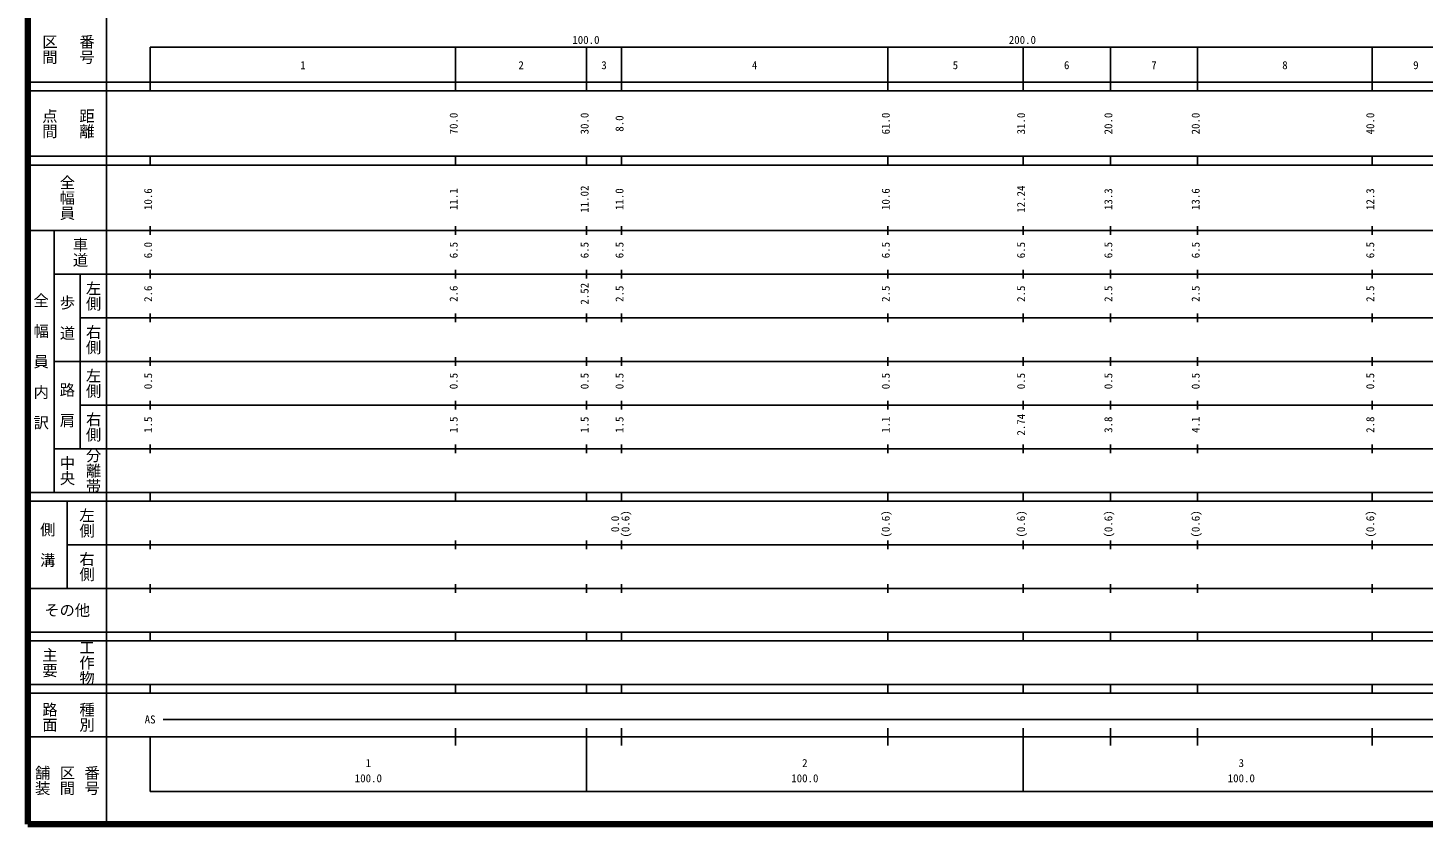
# Model space of a CAD drawing. Units: millimetres on the paper, enlarged 1000 times. Extents: x 40000 to 680000, y 20000 to 380000.
# Drawn here: x 40000 to 359651, y 20000 to 202409 of the extents above; entities that cross this region are included whole.
import ezdxf
from ezdxf.enums import TextEntityAlignment as Align

# ---------------------------------------------------------------- set-up
doc = ezdxf.new("R2010")
doc.units = ezdxf.units.MM
doc.header["$LTSCALE"] = 1000
doc.layers.add('M-TTL', color=2, linetype='Continuous', lineweight=140)
doc.layers.add('M-TTL-BAND', color=7, linetype='Continuous', lineweight=25)
doc.styles.add('@ＭＳ ゴシック', font='')
doc.styles.add('ＭＳ ゴシック', font='')
doc.styles.get('@ＭＳ ゴシック').set_extended_font_data('@MS Gothic')
doc.styles.get('ＭＳ ゴシック').set_extended_font_data('MS Gothic')

msp = doc.modelspace()

# ---------------------------------------------------------------- linework, layer by layer
at = {"layer": 'M-TTL'}
for p, q in [((40000, 380000), (40000, 20000)), ((40000, 20000), (680000, 20000))]:
    msp.add_line(p, q, dxfattribs=at)
at = {"layer": 'M-TTL-BAND'}
for p, q in [((58000, 370000), (58000, 20000)), ((68000, 198000), (579000, 198000)), ((68000, 198000), (68000, 188000)), ((138000, 188000), (138000, 198000)), ((168000, 188000), (168000, 198000)), ((176000, 188000), (176000, 198000)), ((237000, 188000), (237000, 198000)), ((268000, 188000), (268000, 198000)), ((288000, 188000), (288000, 198000)), ((308000, 188000), (308000, 198000)), ((348000, 188000), (348000, 198000)), ((40000, 190000), (579000, 190000)), ((40000, 188000), (579000, 188000)), ((40000, 173000), (579000, 173000)), ((68000, 171000), (68000, 173000)), ((138000, 171000), (138000, 173000)), ((168000, 171000), (168000, 173000)), ((176000, 171000), (176000, 173000)), ((237000, 171000), (237000, 173000)), ((268000, 171000), (268000, 173000)), ((288000, 171000), (288000, 173000)), ((308000, 171000), (308000, 173000)), ((348000, 171000), (348000, 173000)), ((40000, 171000), (579000, 171000)), ((68000, 155000), (68000, 157000)), ((138000, 155000), (138000, 157000)), ((168000, 155000), (168000, 157000)), ((176000, 155000), (176000, 157000)), ((237000, 155000), (237000, 157000)), ((268000, 155000), (268000, 157000)), ((288000, 155000), (288000, 157000)), ((308000, 155000), (308000, 157000)), ((348000, 155000), (348000, 157000)), ((40000, 156000), (579000, 156000)), ((46000, 96000), (46000, 156000)), ((46000, 146000), (579000, 146000)), ((52000, 146000), (52000, 106000)), ((68000, 145000), (68000, 147000)), ((138000, 145000), (138000, 147000)), ((168000, 145000), (168000, 147000)), ((176000, 145000), (176000, 147000)), ((237000, 145000), (237000, 147000)), ((268000, 145000), (268000, 147000)), ((288000, 145000), (288000, 147000)), ((308000, 145000), (308000, 147000)), ((348000, 145000), (348000, 147000)), ((52000, 136000), (579000, 136000)), ((68000, 135000), (68000, 137000)), ((138000, 135000), (138000, 137000)), ((168000, 135000), (168000, 137000)), ((176000, 135000), (176000, 137000)), ((237000, 135000), (237000, 137000)), ((268000, 135000), (268000, 137000)), ((288000, 135000), (288000, 137000)), ((308000, 135000), (308000, 137000)), ((348000, 135000), (348000, 137000)), ((46000, 126000), (579000, 126000)), ((68000, 125000), (68000, 127000)), ((138000, 125000), (138000, 127000)), ((168000, 125000), (168000, 127000)), ((176000, 125000), (176000, 127000)), ((237000, 125000), (237000, 127000)), ((268000, 125000), (268000, 127000)), ((288000, 125000), (288000, 127000)), ((308000, 125000), (308000, 127000)), ((348000, 125000), (348000, 127000)), ((52000, 116000), (579000, 116000)), ((68000, 115000), (68000, 117000)), ((138000, 115000), (138000, 117000)), ((168000, 115000), (168000, 117000)), ((176000, 115000), (176000, 117000)), ((237000, 115000), (237000, 117000)), ((268000, 115000), (268000, 117000)), ((288000, 115000), (288000, 117000)), ((308000, 115000), (308000, 117000)), ((348000, 115000), (348000, 117000)), ((46000, 106000), (579000, 106000)), ((68000, 105000), (68000, 107000)), ((138000, 105000), (138000, 107000)), ((168000, 105000), (168000, 107000)), ((176000, 105000), (176000, 107000)), ((237000, 105000), (237000, 107000)), ((268000, 105000), (268000, 107000)), ((288000, 105000), (288000, 107000)), ((308000, 105000), (308000, 107000)), ((348000, 105000), (348000, 107000)), ((40000, 96000), (579000, 96000)), ((68000, 94000), (68000, 96000)), ((138000, 94000), (138000, 96000)), ((168000, 94000), (168000, 96000)), ((176000, 94000), (176000, 96000)), ((237000, 94000), (237000, 96000)), ((268000, 94000), (268000, 96000)), ((288000, 94000), (288000, 96000)), ((308000, 94000), (308000, 96000)), ((348000, 94000), (348000, 96000)), ((40000, 94000), (579000, 94000)), ((49000, 94000), (49000, 74000)), ((49000, 84000), (579000, 84000)), ((68000, 83000), (68000, 85000)), ((138000, 83000), (138000, 85000)), ((168000, 83000), (168000, 85000)), ((176000, 83000), (176000, 85000)), ((237000, 83000), (237000, 85000)), ((268000, 83000), (268000, 85000)), ((288000, 83000), (288000, 85000)), ((308000, 83000), (308000, 85000)), ((348000, 83000), (348000, 85000)), ((40000, 74000), (579000, 74000)), ((68000, 73000), (68000, 75000)), ((138000, 73000), (138000, 75000)), ((168000, 73000), (168000, 75000)), ((176000, 73000), (176000, 75000)), ((237000, 73000), (237000, 75000)), ((268000, 73000), (268000, 75000)), ((288000, 73000), (288000, 75000)), ((308000, 73000), (308000, 75000)), ((348000, 73000), (348000, 75000)), ((40000, 64000), (579000, 64000)), ((68000, 62000), (68000, 64000)), ((138000, 62000), (138000, 64000)), ((168000, 62000), (168000, 64000)), ((176000, 62000), (176000, 64000)), ((237000, 62000), (237000, 64000)), ((268000, 62000), (268000, 64000)), ((288000, 62000), (288000, 64000)), ((308000, 62000), (308000, 64000)), ((348000, 62000), (348000, 64000)), ((40000, 62000), (579000, 62000)), ((40000, 52000), (579000, 52000)), ((68000, 50000), (68000, 52000)), ((138000, 50000), (138000, 52000)), ((168000, 50000), (168000, 52000)), ((176000, 50000), (176000, 52000)), ((237000, 50000), (237000, 52000)), ((268000, 50000), (268000, 52000)), ((288000, 50000), (288000, 52000)), ((308000, 50000), (308000, 52000)), ((348000, 50000), (348000, 52000)), ((40000, 50000), (579000, 50000)), ((71000, 44000), (565000, 44000)), ((138000, 38000), (138000, 42000)), ((168000, 27500), (168000, 42000)), ((176000, 38000), (176000, 42000)), ((237000, 38000), (237000, 42000)), ((268000, 27500), (268000, 42000)), ((288000, 38000), (288000, 42000)), ((308000, 38000), (308000, 42000)), ((348000, 38000), (348000, 42000)), ((40000, 40000), (579000, 40000)), ((68000, 40000), (68000, 27500)), ((68000, 27500), (579000, 27500))]:
    msp.add_line(p, q, dxfattribs=at)

# ---------------------------------------------------------------- texts
at = {"layer": 'M-TTL-BAND', "style": '@ＭＳ ゴシック'}
for s, p in [('区間', (45000, 197500)), ('番号', (53500, 197500)), ('点間', (45000, 180500)), ('距離', (53500, 180500)), ('全幅員', (49000, 163500)), ('車道', (52000, 151000)), ('左側', (55000, 141000)), ('全\u3000幅\u3000員\u3000内\u3000訳', (43000, 126000)), ('歩\u3000道', (49000, 136000)), ('右側', (55000, 131000)), ('左側', (55000, 121000)), ('路\u3000肩', (49000, 116000)), ('右側', (55000, 111000)), ('分離帯', (55000, 101000)), ('中央', (49000, 101000)), ('左側', (53500, 89000)), ('側\u3000溝', (44500, 84000)), ('右側', (53500, 79000)), ('工作物', (53500, 57000)), ('主要', (45000, 57000)), ('路面', (45000, 44500)), ('種別', (53500, 44500)), ('舗装', (43333, 30000)), ('区間', (49000, 30000)), ('番号', (54667, 30000))]:
    msp.add_text(s, height=2566, rotation=270, dxfattribs=at).set_placement(p, align=Align.MIDDLE_CENTER)
at = {"layer": 'M-TTL-BAND', "style": 'ＭＳ ゴシック'}
for s, p in [('100.0', (167844, 198195)), ('200.0', (267844, 198195)), ('1', (103000, 192405)), ('2', (153000, 192405)), ('3', (172000, 192405)), ('4', (206500, 192405)), ('5', (252500, 192405)), ('6', (278000, 192405)), ('7', (298000, 192405)), ('8', (328000, 192405)), ('9', (358000, 192405)), ('AS', (68000, 42500)), ('1', (118000, 32523)), ('2', (218000, 32523)), ('3', (318000, 32523)), ('100.0', (118000, 29033)), ('100.0', (218000, 29033)), ('100.0', (318000, 29033))]:
    msp.add_text(s, height=1833, dxfattribs=at).set_placement(p, align=Align.BOTTOM_CENTER)
for s, p in [('70.0', (139000, 180500)), ('30.0', (169000, 180500)), ('8.0', (177000, 180500)), ('61.0', (238000, 180500)), ('31.0', (269000, 180500)), ('20.0', (289000, 180500)), ('20.0', (309000, 180500)), ('40.0', (349000, 180500)), ('10.6', (69000, 163174)), ('11.1', (139000, 163174)), ('11.02', (169000, 163174)), ('11.0', (177000, 163174)), ('10.6', (238000, 163174)), ('12.24', (269000, 163174)), ('13.3', (289000, 163174)), ('13.6', (309000, 163174)), ('12.3', (349000, 163174)), ('6.0', (69000, 151500)), ('6.5', (139000, 151500)), ('6.5', (169000, 151500)), ('6.5', (177000, 151500)), ('6.5', (238000, 151500)), ('6.5', (269000, 151500)), ('6.5', (289000, 151500)), ('6.5', (309000, 151500)), ('6.5', (349000, 151500)), ('2.52', (169000, 141500)), ('2.6', (69000, 141500)), ('2.6', (139000, 141500)), ('2.5', (177000, 141500)), ('2.5', (238000, 141500)), ('2.5', (269000, 141500)), ('2.5', (289000, 141500)), ('2.5', (309000, 141500)), ('2.5', (349000, 141500)), ('0.5', (69000, 121500)), ('0.5', (139000, 121500)), ('0.5', (169000, 121500)), ('0.5', (177000, 121500)), ('0.5', (238000, 121500)), ('0.5', (269000, 121500)), ('0.5', (289000, 121500)), ('0.5', (309000, 121500)), ('0.5', (349000, 121500)), ('1.5', (69000, 111500)), ('1.5', (139000, 111500)), ('1.5', (169000, 111500)), ('1.5', (177000, 111500)), ('1.1', (238000, 111500)), ('2.74', (269000, 111500)), ('3.8', (289000, 111500)), ('4.1', (309000, 111500)), ('2.8', (349000, 111500)), ('0.0', (176000, 88764)), ('(0.6)', (178370, 88764)), ('(0.6)', (238000, 88764)), ('(0.6)', (269000, 88764)), ('(0.6)', (289000, 88764)), ('(0.6)', (309000, 88764)), ('(0.6)', (349000, 88764))]:
    msp.add_text(s, height=1833, rotation=90, dxfattribs=at).set_placement(p, align=Align.BOTTOM_CENTER)
msp.add_text('その他', height=2566, dxfattribs=at).set_placement((49000, 69000), align=Align.MIDDLE_CENTER)

doc.saveas('drawing.dxf')
